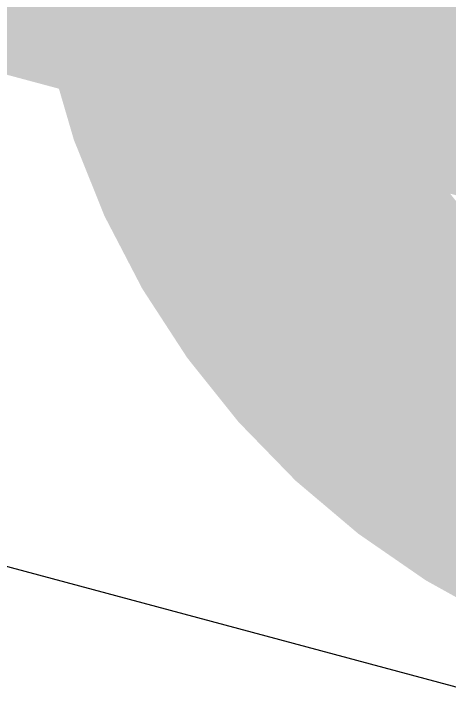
# Model space of a CAD drawing. Header units: inches. Extents: x -7 to 348, y -14 to 159.
# Drawn here: x 39.235 to 39.594, y 34.568 to 35.132 of the extents above; entities that cross this region are included whole.
import ezdxf

# ---------------------------------------------------------------- set-up
doc = ezdxf.new("R2010")
doc.units = ezdxf.units.IN
for name, color, linetype in [('Bottom Layer', 5, 'Continuous'), ('Dimension', 6, 'Continuous'), ('Fabrication', 76, 'Continuous'), ('Top Layer', 1, 'Continuous'), ('Top Overlay', 2, 'Continuous')]:
    doc.layers.add(name, color=color, linetype=linetype)

msp = doc.modelspace()

# ---------------------------------------------------------------- linework, layer by layer
at = {"layer": 'Bottom Layer'}
msp.add_lwpolyline([(39.79293, 34.70748, 0.254, 0.254, -0.410559), (39.39057, 35.3965, 0.254, 0.254, 0)], format="xyseb", dxfattribs=at)
at = {"layer": 'Dimension'}
for points in [[(58.31, 19.467, 0.254, 0.254, 1), (13.31, 19.467, 0.254, 0.254, 1)], [(54.56034, 19.46693, 0.254, 0.254, 1), (17.06033, 19.46693, 0.254, 0.254, 1)]]:
    msp.add_lwpolyline(points, format="xyseb", close=True, dxfattribs=at)
at = {"layer": 'Fabrication'}
msp.add_lwpolyline([(39.83045, 34.95648, 0.0127, 0.0127, -0.476876), (38.92475, 34.22281, 0.0127, 0.0127, 0)], format="xyseb", dxfattribs=at)
msp.add_lwpolyline([(39.83045, 34.95648, 0.0127, 0.0127, -0.476876), (38.92475, 34.22281, 0.0127, 0.0127, 0)], format="xyseb", dxfattribs=at)
msp.add_lwpolyline([(39.83045, 34.95648, 0.0127, 0.0127, -0.476876), (38.92475, 34.22281, 0.0127, 0.0127, 0)], format="xyseb", dxfattribs=at)
msp.add_lwpolyline([(39.83045, 34.95648, 0.0127, 0.0127, -0.476876), (38.92475, 34.22281, 0.0127, 0.0127, 0)], format="xyseb", dxfattribs=at)
at = {"layer": 'Top Layer'}
msp.add_line((37.9709, 35.01405), (41.35687, 34.10677), dxfattribs=at)
for points in [[(23.95966, 38.67549, 2.032, 2.032, -0.53877), (58.06216, 22.88544, 2.032, 2.032, 0)], [(38.10496, 35.51435, 0.254, 0.254, 0), (41.49093, 34.60708, 0.254, 0.254, 0)]]:
    msp.add_lwpolyline(points, format="xyseb", dxfattribs=at)
at = {"layer": 'Top Overlay'}
msp.add_lwpolyline([(50.81035, 19.46693, 0.254, 0.254, 1), (20.81035, 19.46693, 0.254, 0.254, 1)], format="xyseb", close=True, dxfattribs=at)

doc.saveas('drawing.dxf')
